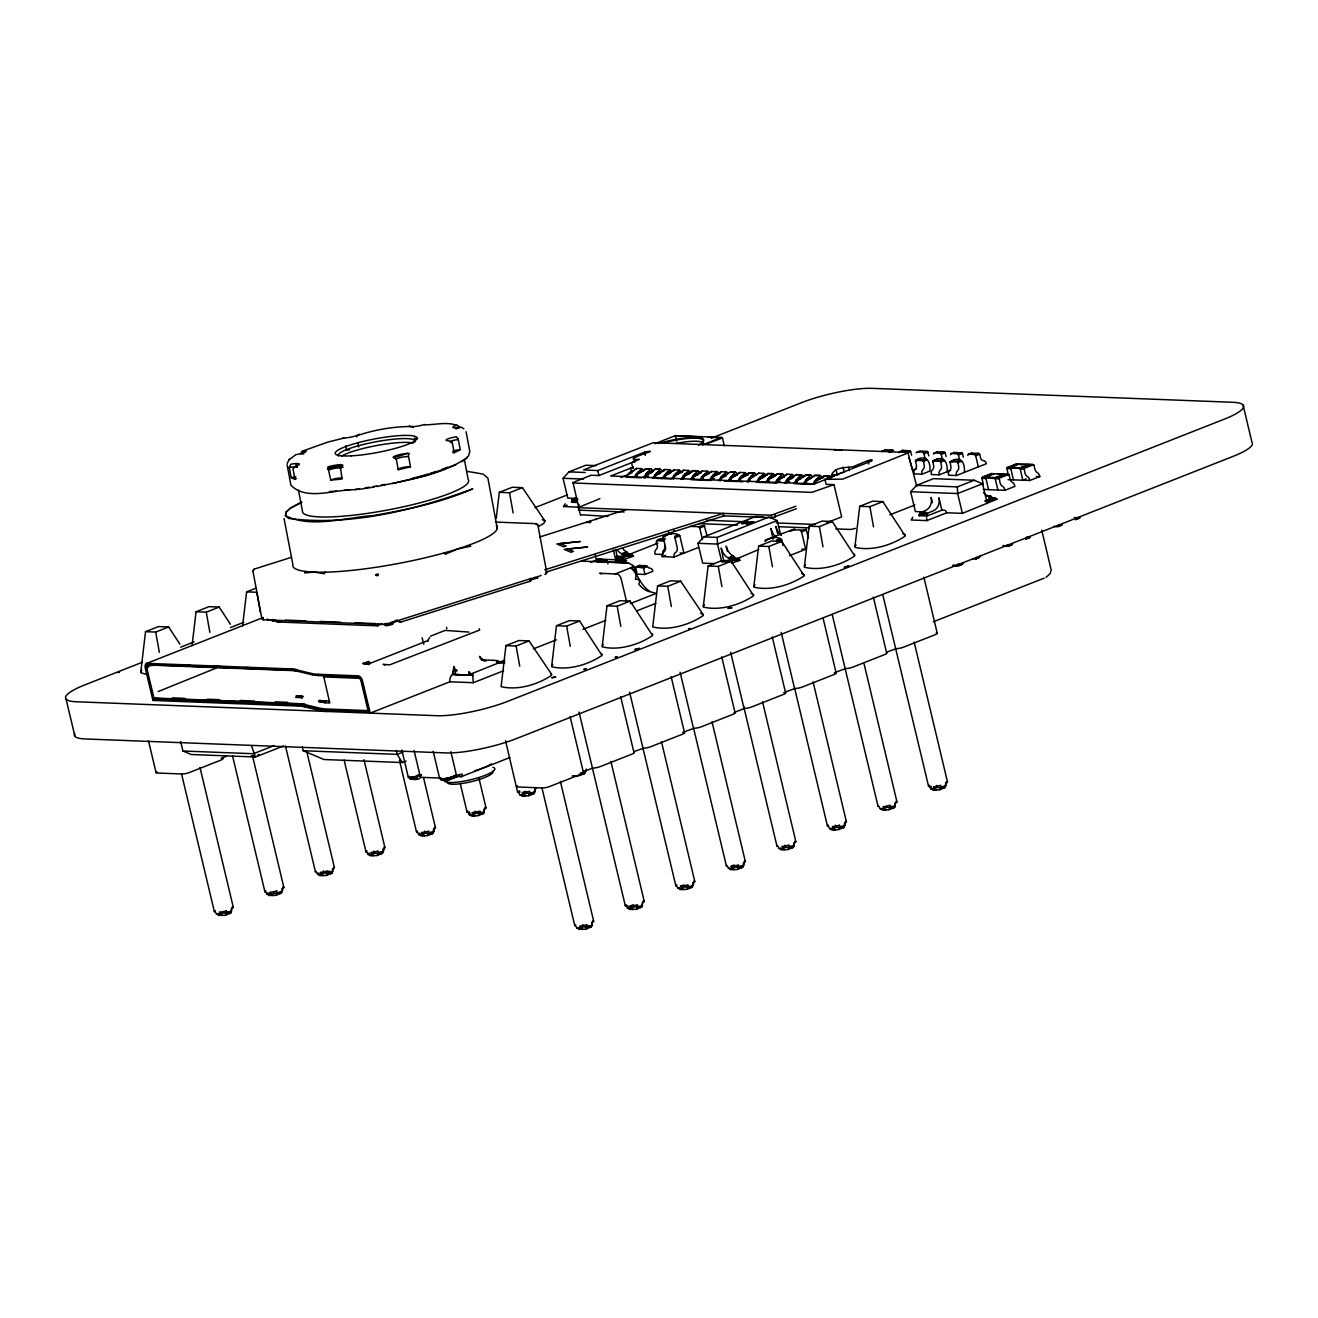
<?xml version="1.0" encoding="UTF-8"?>
<svg xmlns="http://www.w3.org/2000/svg" width="1318" height="1318" viewBox="0 0 1318 1318"><rect width="100%" height="100%" fill="white"/><g stroke="black" fill="none" stroke-linecap="round" stroke-linejoin="round"><path stroke-width="1.5" d="M429.586 637.55L427.493 641.141L428.383 640.4L369.056 663.761L362.747 663.514L368.875 661.356L369.633 662.526L364.74 664.157L369.534 664.47L369.172 663.695M225.889 914.873L226.432 910.639A5.206 1.038 -13.4 0 1 219.315 912.089L221.325 915.137L225.246 915.335L230.864 912.913L232.248 906.998M230.864 912.913L229.447 913.522L231.293 912.072L231.408 908.679A5.206 1.038 -13.4 0 0 232.924 907.081M276.434 894.971L276.978 890.737A5.206 1.038 -13.4 0 1 269.861 892.187L271.854 895.235L275.791 895.433L281.409 893.011L281.953 888.777A5.206 1.038 -13.4 0 0 282.793 887.08L282.464 891.05L279.993 893.62L281.409 893.011M294.902 479.093A91.024 15.124 -10.7 0 1 291.196 477.676L289.268 467.297L290.85 464.233A9.094 1.516 -10.7 0 1 299.021 463.821A9.094 1.516 -10.7 0 1 295.759 466.111L292.975 468.73L294.902 479.093A6.508 1.087 -10.7 0 0 296.369 478.698M326.979 875.07L327.523 870.836A5.206 1.038 -13.4 0 1 320.406 872.285L322.399 875.333L326.337 875.531L331.938 873.109L333.503 868.529M331.938 873.109L330.538 873.719L332.367 872.269L332.482 868.875A5.206 1.038 -13.4 0 0 334.014 867.277M377.508 855.168L378.052 850.934A5.206 1.038 -13.4 0 1 370.951 852.384L372.945 855.415L376.882 855.629L382.484 853.207L383.027 848.973A5.206 1.038 -13.4 0 0 383.884 847.276M428.053 835.266L428.597 831.032A5.206 1.038 -13.4 0 1 421.48 832.465L423.49 835.513L427.411 835.727L433.029 833.306L433.573 829.071A5.206 1.038 -13.4 0 0 434.413 827.375L434.083 831.345L431.629 833.899L433.029 833.306M478.599 815.364L479.142 811.13A5.206 1.038 -13.4 0 1 472.025 812.563L474.035 815.611L477.956 815.826L483.574 813.404L484.958 807.473A5.206 1.038 -13.4 0 1 484.118 809.17L484.036 812.629L482.157 813.997L483.574 813.404M529.144 795.462L529.688 791.228A5.206 1.038 -13.4 0 1 522.571 792.662L524.564 795.71L528.502 795.924L534.12 793.502L535.503 787.571A5.206 1.038 -13.4 0 1 534.663 789.268L534.581 792.728L532.703 794.095L534.12 793.502M586.213 769.004L585.719 771.64L583.248 774.193L585.11 772.826L585.406 770.635M586.279 928.811L586.823 924.577A5.206 1.038 -13.4 0 1 579.706 926.027L581.716 929.075L585.653 929.289L591.255 926.851L592.655 920.936A5.206 1.038 -13.4 0 1 591.798 922.616L591.716 926.093L589.854 927.46L591.255 926.851M636.825 908.909L637.368 904.675A5.206 1.038 -13.4 0 1 630.251 906.125L632.261 909.173L636.182 909.387L641.8 906.949L643.184 901.034A5.206 1.038 -13.4 0 1 642.344 902.715L642.261 906.191L640.383 907.558L641.8 906.949M687.37 889.007L687.914 884.773A5.206 1.038 -13.4 0 1 680.796 886.223L682.806 889.271L686.727 889.469L692.345 887.047L692.889 882.813A5.206 1.038 -13.4 0 0 693.729 881.132L693.4 885.103L690.929 887.657L692.345 887.047M737.915 869.106L738.459 864.872A5.206 1.038 -13.4 0 1 731.342 866.321L733.335 869.369L737.273 869.567L742.891 867.145L743.434 862.911A5.206 1.038 -13.4 0 0 744.275 861.231L743.945 865.185L741.474 867.755L742.891 867.145M788.444 849.204L788.988 844.97A5.206 1.038 -13.4 0 1 781.887 846.42L783.88 849.467L787.818 849.665L793.42 847.243L794.82 841.329M793.42 847.243L792.019 847.853L793.848 846.403L793.963 843.009A5.206 1.038 -13.4 0 0 795.495 841.411M838.989 829.302L839.533 825.068A5.206 1.038 -13.4 0 1 832.416 826.518L834.426 829.566L838.363 829.763L843.965 827.342L844.509 823.107A5.206 1.038 -13.4 0 0 845.365 821.427L845.019 825.381L842.564 827.951L843.965 827.342M889.535 809.4L890.078 805.166A5.206 1.038 -13.4 0 1 882.961 806.616L884.971 809.664L888.892 809.862L894.51 807.44L895.894 801.525A5.206 1.038 -13.4 0 1 895.054 803.206L894.971 806.682L893.093 808.049L894.51 807.44M940.08 789.498L940.624 785.264A5.206 1.038 -13.4 0 1 933.506 786.714L935.516 789.762L939.437 789.96L945.055 787.538L946.439 781.623M945.055 787.538L943.639 788.148L945.467 786.698L945.599 783.304A5.206 1.038 -13.4 0 0 947.115 781.706M578.931 504.349L579.212 507.166L563.544 506.557L565.191 503.822M926.538 517.793L926.818 520.61L911.15 520L912.797 517.266M155.639 664.058L147.517 664.601A3.905 2.224 68.5 0 0 146.051 668.226L153.432 699.215L297.588 704.801A52.012 10.363 -13.4 0 1 303.997 705.558L320.356 709.463A52.012 10.363 -13.4 0 0 326.765 710.221L327.062 711.473A52.012 10.363 -13.4 0 1 320.653 710.715L304.293 706.794A52.012 10.363 -13.4 0 0 297.884 706.036L152.954 700.435L145.277 668.193A5.206 2.966 68.5 0 1 147.221 663.366L289.037 668.852A52.012 10.363 -13.4 0 1 295.43 669.61L311.789 673.531A52.012 10.363 -13.4 0 0 318.198 674.289L358.216 675.837A5.206 2.966 68.5 0 1 362.532 680.912L370.21 713.137L449.8 681.801A7.809 6.228 -87.8 0 1 451.382 675.557L452.453 674.421L472.75 675.327L473.31 682.708L503.624 670.763M551.731 665.656L551.649 666.727C567.943 670.747 588.19 664.849 602.029 655.441L579.591 621.009L569.392 620.63L556.46 625.721L551.731 665.656L552.819 664.404M551.583 674.272L551.501 675.343C537.645 684.75 517.414 690.648 501.104 686.629L505.931 645.622L518.864 640.532L529.045 640.91L551.583 674.272L550.693 673.449M602.277 645.754L602.194 646.825C618.488 650.845 638.719 644.947 652.575 635.54L630.119 601.107L619.938 600.711L607.005 605.819L602.277 645.754L603.347 644.502M703.367 605.951L703.268 607.021C719.579 611.041 739.81 605.143 753.665 595.736L731.21 561.303L721.028 560.908L708.096 566.015L703.367 605.951L704.438 604.698M703.202 614.567L703.12 615.638C689.265 625.045 669.033 630.943 652.74 626.923L657.55 585.917L670.483 580.81L680.665 581.205L703.202 614.567L700.533 613.183M753.896 586.049L753.814 587.12C770.124 591.139 790.355 585.241 804.211 575.834L781.755 541.401L771.574 541.006L758.641 546.097L753.896 586.049L754.983 584.797M804.441 566.147L804.359 567.218C820.653 571.238 840.9 565.34 854.739 555.932L832.301 521.5L822.102 521.104L809.17 526.195L804.441 566.147L805.529 564.895M854.987 546.245L854.904 547.316C871.198 551.336 891.429 545.438 905.285 536.031L882.829 501.598L872.648 501.202L859.715 506.293L854.987 546.245L856.057 544.977M179.874 644.189L168.655 626.973L158.457 626.577L145.524 631.668L140.713 672.691L146.051 674.338M496.243 518.32L499.324 492.355L512.257 487.265L522.439 487.66L544.977 521.022L543.807 523.345L538.98 526.261M356.799 436.851L356.898 435.764C373.422 429.915 394.856 426.241 412.518 426.538L413.045 427.526M384.049 848.627L383.554 851.247L381.083 853.8L382.484 853.207M576.23 497.693L572.424 499.275L571.518 502.257L577.399 502.488M628.356 554.219L623.381 556.163L617.088 556.509A2.603 2.076 -87.8 0 0 615.852 557.794L615.687 559.771L623.414 559.573L633.48 556.163L631.404 554.417L622.557 554.351L628.356 554.219A2.603 1.483 68.5 0 0 626.61 551.764A10.396 5.915 68.5 0 1 622.376 548.107M932.37 502.751L931.101 497.43A10.396 8.303 -87.8 0 1 925.5 510.478L920.03 512.735L919.124 515.7L926.966 516.013L941.892 510.132L944.561 510.231A2.603 1.483 68.5 0 1 946.719 512.768L962.387 513.377L997.034 499.192L993.064 497.907L985.106 501.054A2.603 1.483 68.5 0 1 985.963 501.417M941.892 510.132L938.927 497.743A10.396 8.303 -87.8 0 1 933.342 510.791L927.872 513.031L926.966 516.013M192.049 645.721L196.069 611.766L209.002 606.675L219.183 607.071L230.419 624.287M242.594 625.819L246.614 591.864L255.857 588.223M340.093 468.648L342.762 465.6A9.094 1.516 -10.7 0 0 338.133 464.859A9.094 1.516 -10.7 0 0 327.869 466.951L330.752 480.049A91.024 15.124 -10.7 0 0 342.021 479.027L340.654 468.582M635.754 567.218L637.088 574.154L644.93 574.467L652.888 571.32L652.476 570.035A3.905 3.114 -87.8 0 0 649.955 568.173A3.905 3.114 -87.8 0 1 648.077 567.267L646.084 565.719L639.214 565.521L635.754 567.218L643.332 567.498L644.93 574.467M698.425 547.464L674.009 557.086L662.246 556.624A3.905 3.114 -87.8 0 1 663.86 551.978A3.905 3.114 -87.8 0 0 665.475 547.332L663.218 536.574C667.419 533.79 676.332 531.978 679.824 535.816L683.943 553.165L680.039 553.016M915.483 461.135L915.615 460.394C925.203 454.232 930.788 460.114 929.948 471.037L921.99 474.167L914.148 473.87L913.934 472.503A3.905 3.114 -87.8 0 1 915.203 469.159A3.905 3.114 -87.8 0 0 916.356 464.859L915.483 461.135L918.135 460.097M950.673 470.328L939.223 474.842L931.398 474.529L931.167 473.162A3.905 3.114 -87.8 0 1 932.452 469.818A3.905 3.114 -87.8 0 0 933.605 465.534L932.847 461.053C942.436 454.908 948.021 460.789 947.181 471.696M967.857 455.418L968.351 454.216L974.612 454.463L978.302 453.244L979.669 454.166L980.559 457.873A3.905 3.114 -87.8 0 0 983.376 460.608A3.905 3.114 -87.8 0 1 985.897 462.453L986.309 463.755L956.456 475.501L948.63 475.205L948.4 473.837A3.905 3.114 -87.8 0 1 949.685 470.493A3.905 3.114 -87.8 0 0 950.838 466.193L950.08 461.728C959.685 455.567 965.254 461.448 964.43 472.371M982.503 485.123A3.905 2.224 68.5 0 0 982.816 482.059L981.926 478.352L982.767 476.968L991.482 473.541L991.877 474.431M1007.38 475.32A3.905 2.224 68.5 0 0 1007.693 472.272L1006.936 467.808L1016.359 463.755L1029.325 464.266L1020.363 467.791L1010.972 467.429L1019.391 463.936M1030.149 537.332L1026.31 538.156L1025.816 539.359L1030.149 537.332L1026.36 537.184M1079.887 517.743L1076.048 518.567L1075.554 519.77L1079.887 517.743L1074.219 517.529M424.198 424.791C434.775 425.203 450.954 420.327 460.163 427.444A6.508 1.087 -10.7 0 0 458.697 427.839M455.929 669.89A4.036 2.422 -52.7 0 0 452.667 673.531L452.453 674.421L472.75 675.327L468.944 674.964L468.796 671.669A4.036 2.29 68.5 0 1 470.658 673.91L473.08 674.009L469.488 674.552L498.682 662.888C503.641 659.774 485.288 660.054 483.722 660.137M646.084 565.719L643.332 567.498M926.208 458.615L923.226 459.784L924.198 465.172A3.905 3.114 -87.8 0 1 923.045 469.455A3.905 3.114 -87.8 0 0 921.76 472.8L921.99 474.167M943.457 459.274L940.459 460.443L941.431 465.831A3.905 3.114 -87.8 0 1 940.278 470.114A3.905 3.114 -87.8 0 0 938.993 473.475L939.223 474.842M960.69 459.949L957.708 461.119L958.664 466.506A3.905 3.114 -87.8 0 1 957.511 470.79A3.905 3.114 -87.8 0 0 956.242 474.134L956.456 475.501M1007.051 474.216L999.093 477.347L1000.049 482.734A3.905 2.224 68.5 0 0 1002.454 486.293A3.905 2.224 68.5 0 1 1004.58 488.962L1004.959 490.296L1014.909 486.375L1014.53 485.04A3.905 2.224 68.5 0 0 1012.405 482.372A3.905 2.224 68.5 0 1 1010 478.813L1009.127 475.09L1007.743 474.167L1003.921 474.101L995.502 477.594L986.095 477.231L994.513 473.722L1003.921 474.101M1031.912 464.414L1023.954 467.56L1024.926 472.931A3.905 2.224 68.5 0 0 1027.332 476.506A3.905 2.224 68.5 0 1 1029.44 479.159L1029.836 480.493L1039.787 476.572L1039.391 475.238A3.905 2.224 68.5 0 0 1037.282 472.585A3.905 2.224 68.5 0 1 1034.877 469.01L1033.987 465.303L1032.62 464.381L1020.676 464.776M665.574 538.881C661.652 537.942 653.349 539.309 657.287 545.191A3.905 3.114 -87.8 0 1 656.133 549.491A3.905 3.114 -87.8 0 0 654.848 552.835L655.079 554.203L662.921 554.499L662.69 553.132A3.905 3.114 -87.8 0 1 663.975 549.787A3.905 3.114 -87.8 0 0 665.129 545.504M376.981 486.54C407.624 479.933 440.591 475.501 467.05 457.725L467.379 456.572M657.863 543.164L623.365 556.756L623.414 559.573M758.723 549.54L729.777 561.765L722.412 561.913A2.603 2.076 -87.8 0 1 723.648 560.644L729.925 560.298L734.9 558.338A2.603 1.483 68.5 0 0 733.154 555.883A10.396 5.915 68.5 0 1 726.169 546.113L727.437 551.402M468.368 456.325L469.834 451.563L466.078 431.727M595.225 560.875L602.013 560.512L603.1 561.798L607.071 560.216L607.96 563.939M881.627 451.481L885.465 449.899M916.109 452.815L919.733 450.97L927.493 451.53L928.844 455.88M329.418 702.461C330.505 700.253 324.409 700.155 324.986 702.791L329.747 702.972L323.75 676.529M560.397 543.56L566.097 545.998L563.61 546.772L556.839 543.939L580.365 541.517L559.606 543.609M567.729 549.029L573.412 551.451L570.941 552.226L564.17 549.392L587.68 546.986L566.938 549.062M289.07 459.801L295.825 454.661A9.094 1.516 -10.7 0 0 305.084 452.173A9.094 1.516 -10.7 0 0 303.783 450.641L301.674 451.761L300.883 453.87A6.508 1.087 -10.7 0 1 303.815 453.985M287.192 463.409L289.367 459.224M323.322 870.967L326.617 873.554L329.088 871M480.708 811.295L478.253 813.849L474.941 811.262M573.511 775.808L574.351 776.005L572.21 776.121L577.202 776.401L580.151 774.786M643.514 471.119L643.316 470.477A2.603 1.483 68.5 0 0 641.784 468.681L636.38 473.936A20.808 16.59 -87.8 0 0 634.156 477.511L626.314 477.215A20.808 16.59 -87.8 0 1 628.554 473.623L636.66 468.401M652.921 471.482L652.707 470.839A2.603 1.483 68.5 0 0 650.762 468.944L645.787 474.299A20.808 16.59 -87.8 0 0 643.563 477.874L648.538 475.93M656.529 472.931L662.114 471.201L655.178 474.661L662.114 471.201A2.603 1.483 68.5 0 0 660.153 469.307L655.178 474.661A20.808 16.59 -87.8 0 0 652.954 478.253M669.939 472.915L664.585 475.024L671.521 471.564A2.603 1.483 68.5 0 0 669.989 469.768L664.585 475.024A20.808 16.59 -87.8 0 0 662.361 478.615L656.479 478.385M681.126 472.569L680.912 471.926A2.603 1.483 68.5 0 0 679.396 470.131L673.992 475.386A20.808 16.59 -87.8 0 0 671.768 478.978L663.926 478.665A20.808 16.59 -87.8 0 1 666.15 475.073L674.256 469.851M690.517 472.931L683.383 475.749L690.319 472.289A2.603 1.483 68.5 0 0 688.787 470.493L683.383 475.749A20.808 16.59 -87.8 0 0 681.159 479.34L684.487 478.022M699.924 473.31L692.79 476.111L699.726 472.651A2.603 1.483 68.5 0 0 697.766 470.757L692.79 476.111A20.808 16.59 -87.8 0 0 690.566 479.703L693.878 478.401M709.331 473.673L709.117 473.03A2.603 1.483 68.5 0 0 707.601 471.234L702.197 476.473A20.808 16.59 -87.8 0 0 699.973 480.065L692.131 479.768A20.808 16.59 -87.8 0 1 694.355 476.177L702.461 470.938M716.564 471.498L711.588 476.836A20.808 16.59 -87.8 0 0 709.364 480.427L701.538 480.131A20.808 16.59 -87.8 0 1 703.763 476.539L710.715 471.679L716.564 471.498A2.603 1.483 68.5 0 1 718.524 473.393L718.722 474.035M727.931 473.755A2.603 1.483 68.5 0 0 726.399 471.959L720.995 477.198A20.808 16.59 -87.8 0 0 718.771 480.79M737.536 474.76L730.403 477.561L737.322 474.118A2.603 1.483 68.5 0 0 735.378 472.223L730.403 477.561A20.808 16.59 -87.8 0 0 728.179 481.152L724.257 481.004M746.927 475.123L746.729 474.48A2.603 1.483 68.5 0 0 745.197 472.684L739.793 477.923A20.808 16.59 -87.8 0 0 737.569 481.515L729.744 481.218A20.808 16.59 -87.8 0 1 731.968 477.627L740.073 472.404M750.552 476.572L756.12 474.842A2.603 1.483 68.5 0 0 754.176 472.948L749.201 478.302A20.808 16.59 -87.8 0 0 746.976 481.877L750.288 480.576M765.742 475.847L758.608 478.665L765.527 475.205A2.603 1.483 68.5 0 0 764.012 473.409L758.608 478.665A20.808 16.59 -87.8 0 0 756.384 482.24M767.208 475.271A2.603 1.483 68.5 0 1 767.9 473.557L772.974 473.673L767.999 479.027A20.808 16.59 -87.8 0 0 765.774 482.602L757.949 482.306A20.808 16.59 -87.8 0 1 760.173 478.714L767.9 473.557L772.974 473.673A2.603 1.483 68.5 0 1 774.935 475.567L775.132 476.21M776.615 475.04A2.603 1.483 68.5 0 1 777.29 473.92L782.381 474.035L777.406 479.39A20.808 16.59 -87.8 0 0 775.182 482.981L767.34 482.668A20.808 16.59 -87.8 0 1 769.564 479.077L777.29 473.92L782.381 474.035A2.603 1.483 68.5 0 1 784.325 475.93L784.539 476.572M793.733 476.292A2.603 1.483 68.5 0 0 792.217 474.496L786.813 479.752A20.808 16.59 -87.8 0 0 784.589 483.344L789.564 481.383M797.555 478.385L803.14 476.655L796.204 480.114L803.14 476.655A2.603 1.483 68.5 0 0 801.179 474.76L796.204 480.114A20.808 16.59 -87.8 0 0 793.98 483.706L797.308 482.388M804.804 476.721A2.603 1.483 68.5 0 1 805.496 475.007L810.586 475.123L805.611 480.477A20.808 16.59 -87.8 0 0 803.387 484.068L795.545 483.755A20.808 16.59 -87.8 0 1 797.769 480.18L805.496 475.007L810.586 475.123A2.603 1.483 68.5 0 1 812.531 477.017L805.611 480.477L810.965 478.368M822.152 478.039L821.938 477.396A2.603 1.483 68.5 0 0 819.994 475.485L815.018 480.839A20.808 16.59 -87.8 0 0 812.794 484.431M414.066 750.469L420.047 775.544C423.342 779.712 410.887 781.294 409.42 777.06M440.13 778.477A2.603 2.076 -87.8 0 0 442.716 780.157C449.438 782.068 454.661 775 461.284 776.582A2.603 1.483 68.5 0 0 462.256 774.16C454.529 774.951 447.659 780.124 439.619 778.328L433.194 751.342M158.193 691.538L216.58 667.913M140.795 671.62L141.883 670.351M825.76 479.488L829.384 475.864A2.603 1.483 68.5 0 1 831.345 477.759M577.564 498.484L567.778 498.105L563.05 478.286L568.981 471.877L585.9 465.221L596.082 465.616M714.405 563.593L702.659 563.148L697.93 543.313L703.861 536.904L755.593 516.524L763.204 516.821M925.17 511.944L915.384 511.565L910.656 491.729L916.587 485.321L933.506 478.665L974.249 480.246L982.536 483.755L987.264 503.591L986.391 501.812L995.139 497.924L988.698 497.677M580.694 514.728L607.928 516.425M439.619 778.328L440.558 777.62A2.603 1.483 68.5 0 0 442.716 780.157L447.692 778.213L446.291 778.295M654.519 469.801A2.603 1.483 68.5 0 1 655.079 469.192L660.153 469.307L655.079 469.192L647.352 474.348A20.808 16.59 -87.8 0 0 645.128 477.94M664.865 469.488L656.759 474.711A20.808 16.59 -87.8 0 0 654.519 478.302M683.663 470.213L675.557 475.452A20.808 16.59 -87.8 0 0 673.333 479.027M682.724 479.39A20.808 16.59 -87.8 0 1 684.948 475.814L692.675 470.658L697.766 470.757L692.675 470.658A2.603 1.483 68.5 0 0 691.983 472.355M721.275 471.679L713.153 476.902A20.808 16.59 -87.8 0 0 710.929 480.493M743.055 481.729L739.134 481.581A20.808 16.59 -87.8 0 1 741.359 477.989L749.085 472.832L754.176 472.948L749.085 472.832A2.603 1.483 68.5 0 0 748.41 473.953M776.747 483.031A20.808 16.59 -87.8 0 1 778.971 479.439L787.077 474.216M795.545 475.271A2.603 1.483 68.5 0 1 796.105 474.645L801.179 474.76L796.105 474.645L788.378 479.818A20.808 16.59 -87.8 0 0 786.154 483.393M823.75 476.358A2.603 1.483 68.5 0 1 824.31 475.749L829.384 475.864L824.31 475.749L816.583 480.905A20.808 16.59 -87.8 0 0 814.359 484.497M530.627 792.497L528.782 793.947L525.487 791.36L522.175 792.678M580.315 773.468L581.156 772.595M638.307 905.96L636.479 907.41L633.167 904.823L629.856 906.125M688.853 886.058L687.007 887.508L683.712 884.922L680.401 886.223M274.968 619.691L277.109 621.964L377.607 625.852L377.574 623.661M688.737 628.999C691.983 626.973 687.007 630.185 689.1 628.686M638.225 648.901C641.487 646.858 636.495 650.071 638.587 648.588M847.721 566.41C850.967 564.368 845.975 567.58 848.067 566.081M387.08 624.057C380.457 623.826 393.011 622.92 385.334 624.518L263.106 619.789L261.887 618.735L262.859 618.158M537.777 524.828L535.783 524.004L537.777 524.712L546.789 572.605L545.273 574.417L546.789 572.605M461.943 461.679L467.05 457.725M305.397 571.369L304.623 572.951L314.261 572.078L324.376 573.709L325.151 572.127M614.847 562.242L618.422 559.788L618.834 560.677M834.129 449.471L834.64 450.278M898.909 452.749L902.484 450.311L910.26 450.871L911.611 455.204M933.391 454.084L936.966 451.646L937.362 452.519M950.624 454.759L950.756 453.705L954.397 452.568M968.351 454.216L971.432 452.98L979.208 453.54M959.158 565.603C968.796 559.722 958.12 568.717 952.881 565.373M1008.896 546.014C1017.101 540.281 1010.033 548.453 1004.201 545.833M1058.651 526.426C1066.855 520.692 1059.787 528.847 1053.955 526.244M1046.064 577.317L1050.199 573.594L1051.138 569.837L1041.747 530.149M596.197 518.699L596.247 519.654M586.922 926.735L585.077 927.114L582.622 924.725M636.561 648.95L634.831 649.741L636.149 649.033M846.057 566.46L844.327 567.251L845.629 566.526M119.065 671.949L118.093 672.658L119.493 671.883M530.067 581.205L531.451 580.282L531.451 578.371L399.14 620.185L399.37 621.453L400.458 622.162L530.067 581.205L529.062 581.518M553.511 677.155L551.748 677.847L555.817 677.172L554.153 677.106M455.781 464.793L426.983 475.188L392.715 483.574M650.977 471.696L645.787 474.299L651.125 472.19M726.185 474.612L720.995 477.198L726.35 475.09M754.39 475.699L749.201 478.302L752.776 476.885M792.003 477.165L786.813 479.752L792.151 477.643M820.208 478.253L815.018 480.839L820.356 478.731M628.554 473.623L632.063 471.91M652.624 471.762L647.352 474.348L650.911 472.948M660.269 472.997L656.759 474.711L660.318 473.31M666.15 475.073L669.676 473.36M684.948 475.814L690.237 473.228M697.881 474.447L694.355 476.177L697.93 474.76M726.086 475.534L722.561 477.264A20.808 16.59 -87.8 0 0 720.336 480.856M731.968 477.627L735.477 475.897M741.359 477.989L748.393 474.546L742.99 476.276M763.682 477.001L760.173 478.714L763.732 477.314M778.971 479.439L784.243 476.852M793.65 477.231L788.378 479.818L791.937 478.401M797.769 480.18L801.295 478.45M826.617 522.785L841.658 516.87L833.981 484.645L826.139 484.332L824.969 479.373L871.725 460.971C875.547 456.193 852.894 467.396 852.071 466.869C844.871 467.824 835.167 466.918 831.642 474.711L831.938 475.963L834.294 476.045L814.392 483.887L610.695 475.996L630.597 468.17L632.937 468.252L631.503 462.766L639.362 459.29C616.297 461.003 666.743 447.758 644.518 452.173L597.762 470.592L583.66 469.867L653.366 442.667L907.921 452.469L916.784 486.54M385.235 624.633C382.797 628.093 402.006 621.75 388.217 623.793M643.448 568.256L647.435 566.345L639.214 565.521M450.838 751.655L456.358 774.786L448.499 778.576L447.412 780.355A2.603 2.076 -87.8 0 1 444.841 778.658M985.106 501.054L992.092 497.726A2.603 2.076 -87.8 0 0 990.016 495.914A10.396 8.303 -87.8 0 1 983.525 492.57M413.308 776.73L410.096 778.18L417.427 775.659M633.579 466.984L632.146 467.841L632.937 468.252M579.492 509.407L578.553 510.115L624.172 511.994M409.223 776.417L408.283 777.126L417.048 776.714A2.603 1.483 68.5 0 1 416.076 779.136A2.603 2.076 -87.8 0 1 413.506 777.439M586.246 522.521L590.892 521.005M668.556 534.152L663.086 537.316M660.878 538.7L660.384 539.902M919.948 458.367L919.453 459.57M937.18 459.026L932.716 461.811M954.413 459.702L953.935 460.905M976.061 558.947L980.543 556.18L976.061 558.947L972.931 558.832M291.311 557.366L254.39 569.03L252.875 570.743L261.887 618.735M411.381 778.954L421.332 775.033L411.381 778.954A2.603 2.076 -87.8 0 1 408.794 777.258M986.754 502.339L996.276 498.418L986.391 501.812M254.39 569.03L252.875 570.859M649.593 591.107C640.449 585.686 638.406 574.533 630.861 567.811L633.81 566.625L633.447 565.686L628.34 562.934L581.403 561.122M302.629 451.053L328.116 441.991L343.767 438.136M430.492 636.182L445.105 630.399L468.977 632.08M145.524 631.668L155.705 632.063L168.655 626.973M196.069 611.766L206.251 612.162L219.183 607.071M499.324 492.355L509.506 492.751L522.439 487.66M654.865 443.721L675.277 435.681L701.934 436.933M580.464 515.19L573.017 482.503L591.107 475.238L598.932 475.551L634.485 461.547M142.328 662.262L84.863 684.882A52.012 10.363 -13.4 0 0 76.411 701.769L436.802 715.707A52.012 10.363 -13.4 0 0 507.941 701.258L1224.274 419.173A52.012 10.363 -13.4 0 0 1232.742 402.287L872.335 388.349A52.012 10.363 -13.4 0 0 801.212 402.797L711.176 438.251M180.632 647.171L194.043 641.899M230.436 627.566L243.83 622.277M534.976 507.644L567.531 494.827M146.446 663.498L263.32 617.483M702.461 444.907L721.391 437.444L722.429 437.889L724.323 445.863M620.91 477.396L629.955 473.837M323.289 676.875L358.809 678.309A2.603 1.483 68.5 0 1 360.967 680.846L368.051 710.6L326.469 708.985A52.012 10.363 -13.4 0 1 320.06 708.227L303.7 704.323A52.012 10.363 -13.4 0 0 297.291 703.565L153.926 698.013L146.842 668.259A2.603 1.483 68.5 0 1 147.814 665.837L149.807 665.063L299.894 670.862M641.734 471.828L636.38 473.936L643.316 470.477L637.731 472.206M146.051 668.226L148.044 667.452A3.905 2.224 68.5 0 1 149.511 663.827M154.503 665.244L147.814 665.837M571.518 502.257L577.119 500.049M634.156 477.511L637.467 476.21M563.544 506.557L567.168 505.124M599.921 498.665L577.959 507.644L771.211 515.239L795.775 506.244M666.776 472.338L670.598 470.823M662.361 478.615L665.672 477.297M679.33 473.277L673.992 475.386L680.912 471.926L675.327 473.656M707.535 474.365L702.197 476.473L709.117 473.03L703.532 474.76M699.973 480.065L703.285 478.764M716.943 474.727L711.588 476.836L718.524 473.393L712.939 475.123M153.432 699.215L155.425 698.441L305.166 704.224M709.364 480.427L714.34 478.467M152.954 700.435L156.71 698.952M726.136 475.864L722.561 477.264L729.513 472.404L735.378 472.223L730.287 472.108A2.603 1.483 68.5 0 0 729.974 472.338M728.179 481.152L731.49 479.851M745.148 475.831L739.793 477.923L746.729 474.48L741.144 476.21M773.353 476.918L767.999 479.027L774.935 475.567L769.35 477.297M765.774 482.602L769.102 481.301M782.76 477.281L777.406 479.39L784.325 475.93L778.773 477.643M775.182 482.981L780.157 481.021M590.53 562.341L598.833 559.03L607.071 560.216M596.593 560.957L599.245 559.919M602.013 560.512L606.609 559.59M617.401 550.067A10.396 5.915 68.5 0 0 621.635 553.725L626.61 551.764M883.011 451.563L885.663 450.525M803.387 484.068L806.698 482.767M888.431 451.118L892.121 449.899L893.489 450.822L889.518 452.387L888.431 451.118L882.17 450.888M678.737 534.548L674.701 536.36L677.221 547.794A3.905 3.114 -87.8 0 1 675.623 552.44A3.905 3.114 -87.8 0 0 674.009 557.086M690.484 526.393L698.639 526.706L704.224 525.388L707.058 535.932M674.849 537.777L679.824 535.816M702.478 539.54L699.71 527.974L704.685 526.014M831.938 475.963L844.245 472.124L843.059 467.165M621.602 561.27L624.584 560.101L626.627 560.858L622.689 562.555L621.602 561.27L615.341 561.04M899.403 451.547L910.26 450.871M908.069 452.535L910.722 451.497M833.981 484.645L811.723 492.388L572.786 482.965M916.636 452.222L927.493 451.53M615.16 573.989L633.81 566.625L636.232 573.989L635.49 579.393L637.253 579.014L639.774 580.661L638.9 584.286A24.712 14.053 68.5 0 0 650.746 591.897L656.265 593.38L630.383 603.562M662.246 556.624L665.574 555.323M924.874 457.445L923.984 453.721L927.971 452.156M746.433 524.202L752.034 522.01M703.861 536.904L717.19 537.414L768.921 517.051L777.208 520.561L780.52 534.449M722.594 515.816L772.282 517.71L796.369 508.715M933.869 452.881L940.146 453.128L943.836 451.909L945.204 452.832L946.093 456.539M923.308 461.448L927.295 459.883M942.106 458.12L941.217 454.397L945.204 452.832M777.208 520.561L717.519 544.07L697.93 543.313M916.191 468.994L912.715 470.361L908.975 457.939M951.118 453.557L957.379 453.787L961.069 452.568L962.437 453.491L963.326 457.214M940.541 462.107L944.528 460.542M959.339 458.779L958.45 455.056L962.437 453.491M949.948 462.47L952.601 461.432M957.791 462.783L961.761 461.218M978.351 466.885L975.699 455.731L979.669 454.166M791.475 530.808L794.787 529.506M729.908 560.875L723.648 560.644L721.193 548.057A10.396 5.915 68.5 0 0 728.179 557.844L733.154 555.883M221.226 758.295L226.597 756.17M780.586 538.485L776.615 540.051L776.697 541.714L781.673 539.754C777.439 535.24 769.069 538.419 764.934 541.253L765.758 539.886L794.589 528.88M789.811 531.467C792.151 528.156 801.69 531.236 806.072 529.325L808.428 537.892M789.416 555.685L805.693 549.276L801.558 531.912L806.534 529.951M505.931 645.622L516.112 646.018L529.045 640.91M556.46 625.721L566.658 626.116L579.591 621.009M607.005 605.819L617.186 606.214L630.119 601.107M657.55 585.917L667.732 586.296L680.665 581.205M708.096 566.015L718.277 566.394L737.965 558.552L740.024 560.282L731.655 563.132M758.641 546.097L768.822 546.492L781.755 541.401M809.17 526.195L819.368 526.59L832.301 521.5M859.715 506.293L869.896 506.689L882.829 501.598M274.128 745.576L253.435 753.731L182.922 750.996L180.665 741.523M182.922 750.996L191.209 754.506L255.461 756.993L283.502 745.955M499.127 662.377L504.843 660.12M533.428 648.868L556.295 639.856M582.984 629.345L605.852 620.35M636.858 610.844L655.804 603.38M916.587 485.321L957.329 486.902L974.249 480.246M982.075 477.594L991.68 473.805M1006.936 467.808L1016.755 464.628M889.897 514.811L914.807 505.008M982.536 483.755L957.659 493.542L910.656 491.729M999.044 478.253L1008.649 474.464M1023.921 468.45L1033.526 464.677M919.124 515.7L926.587 512.768M1026.096 478.912L1022.784 480.213L1020.116 468.401L1010.708 468.022L1013.377 479.851M926.818 520.61L946.719 512.768M402.863 752.15L397.212 754.374L303.206 750.733L302.3 746.927M303.206 750.733L323.931 759.514L402.287 762.545L406.109 761.046M447.412 780.355L457.362 776.434M461.662 776.516L509.951 757.504M933.342 621.783L1044.169 578.141M217.997 913.786L218.837 914.593L223.813 912.633L225.543 913.358L227.371 911.924L231.293 912.072M271.03 894.049L281.821 892.171M318.346 872.928L319.928 874.79L324.887 872.829M368.875 853.026L370.457 854.888L375.432 852.927L377.162 853.652L378.991 852.202L382.912 852.367M419.421 833.124L421.002 834.986L425.978 833.025L427.707 833.75L429.536 832.301L433.457 832.465M470.707 814.277L471.547 815.084L476.523 813.124M521.253 794.375L522.093 795.182L527.068 793.222M583.413 771.524L593.149 768.032A5.206 1.038 -13.4 0 0 600.267 766.598L632.096 754.061A5.206 1.038 -13.4 0 0 633.612 752.446M633.958 751.622L643.695 748.13A5.206 1.038 -13.4 0 0 650.795 746.68L682.642 734.159A5.206 1.038 -13.4 0 0 683.482 732.462M682.708 732.429L694.224 728.228A5.206 1.038 -13.4 0 0 701.341 726.778L733.187 714.241A5.206 1.038 -13.4 0 0 734.027 712.56L744.769 708.326A5.206 1.038 -13.4 0 0 751.886 706.876L783.716 694.339A5.206 1.038 -13.4 0 0 784.572 692.658L783.782 692.625M785.577 691.917L795.314 688.424A5.206 1.038 -13.4 0 0 802.431 686.975L834.261 674.437A5.206 1.038 -13.4 0 0 835.118 672.757M834.327 672.724L845.859 668.523A5.206 1.038 -13.4 0 0 852.977 667.073L884.806 654.535A5.206 1.038 -13.4 0 0 886.322 652.937M886.668 652.113L896.405 648.621A5.206 1.038 -13.4 0 0 903.505 647.171L935.352 634.633A5.206 1.038 -13.4 0 0 936.192 632.953M226.597 913.094L231.573 911.15M277.142 893.192L282.118 891.232M327.688 873.29L332.663 871.33M378.233 853.389L383.208 851.428M428.778 833.487L433.737 831.526M479.307 813.585L484.283 811.624M529.852 793.683L534.828 791.723M580.398 773.781L585.373 771.821M579.689 775.561L584.648 773.6M730.93 866.321L734.258 865.02L737.553 867.606L739.382 866.157L743.303 866.305M578.388 927.724L579.228 928.547L584.204 926.587M628.933 907.822L629.773 908.646L634.749 906.685M679.478 887.92L680.319 888.744L685.294 886.783M730.024 868.018L730.864 868.842L735.839 866.882M780.569 848.117L781.393 848.94L786.368 846.98L788.098 847.705L789.927 846.255L793.848 846.403M831.098 828.215L831.938 829.038L836.914 827.078L838.643 827.803L840.472 826.353L844.393 826.501M881.643 808.313L882.483 809.12L887.459 807.176L889.189 807.901L891.017 806.451L894.938 806.6M932.188 788.411L933.029 789.218L938.004 787.274L939.734 787.999L941.563 786.549L945.467 786.698M587.004 927.048L591.98 925.088M637.533 907.146L642.509 905.186M688.078 887.245L693.054 885.284M738.624 867.343L743.599 865.382M789.169 847.441L794.144 845.481M839.714 827.539L844.69 825.579M890.243 807.637L895.219 805.677M940.788 787.736L945.764 785.775M705.624 444.347L722.429 437.889L708.079 437.214M410.952 778.856L420.623 775.132L418.103 774.539M457.033 776.483L448.351 779.663L457.28 776.549M274.045 620.004L272.332 621.042L276.236 620.992M855.431 528.386L850.802 529.457L835.76 528.913M586.246 668.704L583.825 669.429L585.637 668.77M327.523 468.846L340.176 465.007M400.458 622.162L400.903 622.014A12.356 2.059 -10.7 0 0 391.808 621.882M452.898 452.733A6.508 1.087 -10.7 0 0 454.199 452.667L452.222 442.304L448.433 440.772A9.094 1.516 -10.7 0 1 447.148 439.24A9.094 1.516 -10.7 0 1 456.39 436.769L458.252 439.256L456.769 439.734A6.508 1.087 -10.7 0 0 449.866 441.563M630.185 471.91L633.777 470.757M648.983 472.635L652.591 471.482M658.39 473.014L661.982 471.844M667.781 473.376L671.389 472.206M677.188 473.739L682.592 471.992M686.596 474.101L690.187 472.931M695.986 474.464L699.594 473.31M714.784 475.188L720.188 473.459A2.603 1.483 68.5 0 1 720.88 471.745L725.971 471.86M761.804 477.001L765.396 475.847M780.602 477.742L784.21 476.572M790.009 478.104L793.601 476.935M799.4 478.467L803.008 477.297M818.214 479.192L823.618 477.445M733.615 475.897L737.207 474.76M327.457 468.763L339.401 465.369M539.886 536.937L626.281 509.621M544.746 569.854L723.417 513.377L723.879 515.898L545.636 572.243M647.122 472.569L652.707 470.839M665.936 473.294L671.521 471.564M684.734 474.019L690.319 472.289M694.141 474.398L699.726 472.651M759.942 476.935L765.527 475.205M788.148 478.022L791.871 476.869M806.962 478.747L812.531 477.017M816.353 479.126L821.938 477.396M722.363 475.469L726.07 474.315M731.754 475.831L737.322 474.118M729.678 607.779L727.931 608.471L732.001 607.796L730.337 607.73M730.156 558.173L729.118 558.486L737.965 558.552L729.118 558.486L734.9 558.338M396.306 459.323L396.158 459.372A6.508 1.087 -10.7 0 1 400.705 457.478A6.508 1.087 -10.7 0 1 407.872 456.621L409.305 453.441A9.094 1.516 -10.7 0 0 399.486 454.677A9.094 1.516 -10.7 0 0 393.143 457.247L396.306 459.323L398.267 469.686A91.024 15.124 -10.7 0 0 410.491 466.819L408.564 456.44M451.003 442.65L452.222 442.304M530.511 578.684L537.76 577.861L530.561 579.904M758.871 473.129L750.766 478.352A20.808 16.59 -87.8 0 0 748.542 481.943M420.854 777.307L440.41 778.065M358.397 489.456L374.411 487.017M328.808 469.686L329.846 469.554A6.508 1.087 -10.7 0 1 336.65 468.071A6.508 1.087 -10.7 0 1 340.769 468.285M356.387 489.752C336.469 488.632 306.797 501.647 290.932 485.238L287.093 464.727M840.406 449.702L842.021 449.949L834.442 449.669M362.747 663.514L364.097 663.629M289.268 467.297L290.916 467.264A6.508 1.087 -10.7 0 1 297.324 467.149M989.373 499.374L997.034 499.192M277.109 621.964L278.065 621.964A12.356 2.059 -10.7 0 0 280.948 621.322M504.876 662.674L498.682 662.888A4.036 2.29 68.5 0 0 496.82 660.648M1020.132 469.06L1024.02 469.093M988.516 489.653L985.831 477.824L999.143 478.895M622.557 554.351L630.037 554.318L626.808 554.186M633.48 556.163C626.956 557.217 618.867 553.329 631.404 554.417L623.216 557.646L615.852 557.794L623.266 558.552L615.671 558.437M263.106 619.789L263.073 618.785M457.643 425.335L456.473 425.319A9.094 1.516 -10.7 0 0 453.194 427.609A9.094 1.516 -10.7 0 0 461.366 427.197L463.87 428.877M625.078 554.73L632.541 554.911L624.65 554.334M731.638 558.848L739.101 559.03C726.267 556.987 731.589 561.287 740.024 560.282M628.34 562.934L597.12 561.814A5.206 4.152 -87.8 0 1 598.125 562.275M675.162 435.648L721.391 437.444M885.152 449.702L893.027 450.196M936.867 451.712L944.742 452.206M954.1 452.371L961.975 452.865M916.966 459.537L923.226 459.784M934.198 460.213L940.459 460.443M951.431 460.872L957.708 461.119M915.615 460.394L923.177 460.69M932.847 461.053L940.426 461.349M950.08 461.728L957.659 462.025M1033.987 465.303L1029.803 464.579M1008.286 466.951L1011.417 467.066M1020.824 467.429L1023.954 467.56M1006.804 468.549L1010.725 468.697M991.383 473.607L994.513 473.722M997.396 474.085L1009.127 475.09M1036.261 476.441L1039.787 476.572M983.426 476.737L986.556 476.869M995.947 477.231L999.093 477.347M981.926 478.352L985.848 478.5M1008.089 479.653L1029.836 480.493M831.74 474.546L837.902 474.793M824.969 479.373L842.762 479.109L908.695 452.667M568.981 471.877L585.274 472.503M983.228 489.439L1004.959 490.296M641.602 477.808L635.721 477.577A20.808 16.59 -87.8 0 1 637.945 473.986L645.672 468.829L650.762 468.944L645.672 468.829A2.603 1.483 68.5 0 0 644.996 469.949M810.834 484.349L804.952 484.118A20.808 16.59 -87.8 0 1 807.176 480.543L814.903 475.386L819.994 475.485L814.903 475.386A2.603 1.483 68.5 0 0 814.227 476.49M563.05 478.286L583.479 479.077M990.016 495.914L986.111 495.749A2.603 2.076 -87.8 0 1 987.001 495.947M1075.406 518.468L1078.552 518.6M571.996 499.72L577.877 499.95M919.618 513.163L927.444 513.476M571.485 500.906L577.366 501.137M919.091 514.366L926.933 514.663M1058.502 525.141L1061.633 525.256M706.481 520.248L743.434 521.681M776.286 522.949L815.298 524.449M751.738 522.126L742.545 523.839A4.613 0.923 -13.4 0 1 741.606 523.559L746.845 521.203L747.949 521.236L743.22 523.081L753.945 521.664L747.042 523.987M698.606 523.608L737.503 525.124M778.444 526.706L809.153 527.892M1025.668 538.057L1028.798 538.189M586.592 522.373L590.678 522.538M495.568 522.076L536.558 523.674M1007.183 544.663L1011.895 544.845M1002.916 545.603L1008.6 545.817M657.88 539.869L664.157 540.116L664.239 541.78M656.545 540.726L664.107 541.023M801.789 549.112L805.693 549.276M975.913 557.646L979.06 557.778M957.445 564.252L962.14 564.433M953.178 565.191L958.845 565.406M623.365 556.756L617.088 556.509L615.687 549.326M618.323 559.853L624.584 560.101M618.636 560.068L626.198 560.348M637.105 566.361L643.365 566.608M246.614 591.864L256.796 592.26L260.42 612.475M285.232 620.086L305.743 620.877M320.109 621.437L340.637 622.228M355.003 622.788L375.515 623.579M496.556 662.361L503.443 662.625M178.144 664.931L190.418 665.409M212.923 666.265L225.197 666.743M245.659 667.534L259.976 668.094M280.437 668.885L296.797 669.511M147.517 664.601L289.334 670.088A52.012 10.363 -13.4 0 1 295.726 670.846L312.086 674.767A52.012 10.363 -13.4 0 0 318.495 675.524L358.512 677.073A3.905 2.224 68.5 0 1 361.742 680.879L369.122 711.868L326.765 710.221M449.8 681.801L473.31 682.708M172.361 697.865L184.701 698.342M207.305 699.215L219.645 699.693M240.206 700.484L254.588 701.044M275.149 701.835L287.472 702.313M929.52 785.281A5.206 1.038 -13.4 0 0 929.585 786.566L930.722 788.823L934.627 788.988M930.722 788.823L936.521 790.223M518.567 791.245A5.206 1.038 -13.4 0 0 518.649 792.513L519.77 794.787L523.691 794.935M878.332 805.578A5.206 1.038 -13.4 0 0 879.057 806.468L880.177 808.725L884.081 808.89M519.77 794.787L525.585 796.171M880.177 808.725L885.976 810.125M468.038 811.147A5.206 1.038 -13.4 0 0 468.104 812.415L469.241 814.689L473.146 814.837M828.429 825.084A5.206 1.038 -13.4 0 0 828.511 826.37L829.632 828.627L833.553 828.791M469.241 814.689L475.04 816.089M829.632 828.627L835.431 830.027M417.493 831.048A5.206 1.038 -13.4 0 0 417.575 832.317L418.696 834.591L422.617 834.739M777.241 845.382A5.206 1.038 -13.4 0 0 777.966 846.271L779.086 848.528L783.007 848.693M418.696 834.591L424.495 835.991M779.086 848.528L784.902 849.929M366.948 850.95A5.206 1.038 -13.4 0 0 367.03 852.219L368.15 854.492L372.071 854.641M726.696 865.283A5.206 1.038 -13.4 0 0 727.421 866.173L728.541 868.447L732.462 868.595M368.15 854.492L373.95 855.893M728.541 868.447L734.357 869.831M328.446 872.104L332.367 872.269M315.76 871.231A5.206 1.038 -13.4 0 0 316.485 872.121L317.605 874.394L321.526 874.542M676.809 884.79A5.206 1.038 -13.4 0 0 676.875 886.075L678.012 888.348L681.917 888.497M317.605 874.394L323.421 875.795M678.012 888.348L683.811 889.732M265.857 890.754A5.206 1.038 -13.4 0 0 265.939 892.022L267.06 894.296L270.981 894.444M626.264 904.692A5.206 1.038 -13.4 0 0 626.33 905.977L627.467 908.25L631.371 908.399M267.06 894.296L272.875 895.696M627.467 908.25L633.266 909.634M587.762 925.862L591.683 926.01M215.328 910.656A5.206 1.038 -13.4 0 0 215.394 911.924L216.531 914.198L220.436 914.346M575.719 924.593A5.206 1.038 -13.4 0 0 575.801 925.879L576.922 928.152L580.843 928.3M216.531 914.198L222.33 915.598M576.922 928.152L582.721 929.536M472.75 675.327L454.924 674.421A4.036 3.213 -87.8 0 1 457.231 670.434A4.036 2.29 68.5 0 1 453.886 666.496L452.667 673.531M324.986 702.791L318.594 701.357L325.233 701.522M466.687 471.284L483.096 474.068L487.891 478.104L497.298 528.469M932.6 790.075L934.759 789.943L933.029 789.218M882.055 809.977L884.213 809.845L882.483 809.12M521.664 796.023L523.806 795.907L522.093 795.182M831.526 829.879L833.668 829.763L831.938 829.038M471.119 815.924L473.277 815.809L471.547 815.084M780.981 849.78L783.123 849.665L781.393 848.94M420.574 835.826L422.732 835.711L421.002 834.986M730.436 869.682L732.577 869.567L730.864 868.842M370.045 855.728L372.187 855.613L370.457 854.888M679.89 889.584L682.049 889.469L680.319 888.744M319.5 875.63L321.641 875.514L319.928 874.79M629.345 909.486L631.503 909.371L629.773 908.646M268.954 895.548L271.096 895.416L267.801 892.83M578.816 929.388L580.958 929.272L579.228 928.547M218.409 915.45L220.567 915.318L218.837 914.593M424.264 424.445L424.363 424.462A9.094 1.516 -10.7 0 1 414.099 426.571A9.094 1.516 -10.7 0 1 409.47 425.813M791.788 474.398L786.698 474.282A2.603 1.483 68.5 0 0 786.154 474.908M763.583 473.31L758.493 473.195A2.603 1.483 68.5 0 0 757.949 473.805M744.769 472.585L739.695 472.47A2.603 1.483 68.5 0 0 739.019 473.59M707.173 471.119L702.082 471.02A2.603 1.483 68.5 0 0 701.39 472.717M688.358 470.394L683.284 470.279A2.603 1.483 68.5 0 0 682.609 471.399M678.968 470.032L673.877 469.916A2.603 1.483 68.5 0 0 673.201 471.037M669.56 469.669L664.47 469.554A2.603 1.483 68.5 0 0 663.778 471.267M641.355 468.582L636.264 468.467A2.603 1.483 68.5 0 0 635.589 469.587M377.607 625.852L377.442 625.803A12.356 2.059 -10.7 0 1 380.754 624.37M902.698 533.576L905.367 534.96M801.608 573.379L804.293 574.763M542.308 519.621L544.977 521.022M751.062 593.281L753.748 594.665M974.612 454.463L975.699 455.731M957.379 453.787L958.45 455.056M940.146 453.128L941.217 454.397M922.913 452.453L923.984 453.721M905.664 451.794L906.504 452.436M800.487 530.643L801.558 531.912M698.639 526.706L699.71 527.974M469.719 544.894L470.74 546.179L457.758 548.947L445.253 554.235L444.248 552.95M575.109 775.808L576.131 776.269M630.861 567.811L634.897 570.48M853.949 554.038L854.838 554.862M651.784 633.645L652.657 634.469M601.239 653.547L602.128 654.371M938.004 787.274L936.423 785.413M886.619 806.352L887.459 807.176M836.914 827.078L835.332 825.216M786.368 846.98L784.803 845.118M425.978 833.025L424.396 831.164M375.432 852.927L373.851 851.066M273.518 891.924L274.358 892.731M222.973 911.825L223.813 912.633M385.185 665.079L383.143 664.321L389.667 664.849L479.686 630.037L479.159 628.735M971.432 452.98L971.844 453.853M902.484 450.311L902.896 451.184M402.287 762.545L397.212 754.374L396.306 750.552M255.461 756.993L251.623 746.153M422.106 637.747L423.819 644.238M930.854 786.154L931.447 787.373M627.599 905.581L628.192 906.784M469.373 812.02L469.966 813.222M639.527 565.735L639.774 566.328A3.905 3.114 -87.8 0 0 641.438 567.745M456.358 774.786L456.753 776.022L448.4 777.933M519.506 790.833L519.918 792.118M675.277 435.681L676.612 441.201M1243.072 404.988L1251.935 442.189A52.012 10.363 -13.4 0 1 1233.137 456.358L516.788 738.442A52.012 10.363 -13.4 0 1 445.665 752.908L85.258 738.953A52.012 10.363 -13.4 0 1 74.764 733.516M995.255 478.862L997.907 490.016M962.387 513.377L957.659 493.542L957.329 486.902M923.885 577.235L937.23 633.217M914.165 642.097L947.477 781.887M867.985 460.74L868.76 464.051M882.747 594.616L928.564 786.286M848.545 467.379L849.336 470.691M873.356 597.136L886.685 653.118M836.09 469.916L837.276 474.875M864.114 663.992L896.932 801.789M878.019 806.188L832.218 614.518M823.289 619.048L836.139 673.02M781.673 539.754L783.04 545.537M774.77 514.514L775.363 516.986M777.604 533.592L775.907 526.508A10.396 5.915 68.5 0 0 781.426 535.487M813.091 681.9L846.387 821.691M771.211 515.239L771.804 517.71M794.639 688.293L827.473 826.089M781.195 632.409L794.523 688.391M772.266 636.956L785.61 692.922M762.545 701.802L795.841 841.592M721.77 561.913L717.519 544.07L717.19 537.414M743.632 706.201L776.928 845.991M730.65 652.311L743.995 708.293M721.72 656.858L735.065 712.824M712 721.704L745.313 861.494M644.518 452.173L645.309 455.484M633.876 459.076L634.666 462.387M693.565 728.096L726.383 865.893M680.104 672.229L693.449 728.195M630.597 468.17L631.767 473.129M671.175 676.76L684.52 732.726M597.762 470.592L598.932 475.551M661.455 741.606L694.767 881.396M626.594 601.7L621.206 579.047A5.206 2.966 68.5 0 0 616.89 573.973L599.657 573.297A5.206 2.966 68.5 0 1 601.387 574.022M613.331 549.853L615.687 559.771L596.098 559.013L595.159 555.059M629.576 692.131L675.854 885.795M578.47 507.776L579.063 510.264M620.646 696.662L633.974 752.644M610.926 761.507L644.222 901.298M579.03 712.033L625.309 905.697M570.101 716.564L583.429 772.546M560.381 781.409L593.677 921.2M541.929 787.802L574.763 925.598M505.552 740.716L517.612 792.25M478.862 777.785L485.996 807.753M460.41 784.194L467.083 812.152M423.556 777.719L435.451 827.655M401.842 750.123L408.283 777.126M399.403 760.156L416.537 832.053M363.982 759.679L384.905 847.556M344.113 760.091L365.992 851.955M318.198 674.289L318.495 675.524M311.789 673.531L312.086 674.767M320.356 709.463L320.653 710.715M295.43 669.61L295.726 670.846M303.997 705.558L304.293 706.794M289.037 668.852L289.334 670.088M297.588 704.801L297.884 706.036M306.781 751.622L334.377 867.458M285.479 746.037L315.447 871.857M252.43 755.56L283.831 887.36M232.561 755.955L264.902 891.759M199.99 767.471L233.286 907.262M181.538 773.864L214.373 911.661M148.489 740.765L156.101 772.76M66.065 699.067L74.928 736.251M773.04 539.243L770.931 528.469A10.396 5.915 68.5 0 0 776.45 537.431M284.045 518.534L292.876 564.582A104.023 17.282 -10.7 0 0 400.54 563.066A104.023 17.282 -10.7 0 0 496.326 525.503M464.48 459.966L468.121 479.34A84.517 14.037 -10.7 0 1 390.902 509.391A84.517 14.037 -10.7 0 1 302.497 511.45L298.478 490.131M458.252 439.256L460.213 449.636A91.024 15.124 -10.7 0 1 454.199 452.667M357.936 442.897L358.694 446.934M345.711 445.781L346.469 449.8A6.508 1.087 -10.7 0 0 349.599 449.85M296.105 463.541L296.748 467M869.896 506.689L873.521 526.903M819.368 526.59L822.976 546.805M768.822 546.492L772.447 566.707M718.277 566.394L721.902 586.609M667.732 586.296L671.356 606.511M617.186 606.214L620.811 626.412M566.658 626.116L570.266 646.314M509.506 492.751L513.13 512.949M516.112 646.018L519.737 666.216M206.251 612.162L209.875 632.376M155.705 632.063L159.33 652.278M446.786 628.752L446.637 627.352M397.229 620.103A9.094 1.516 -10.7 0 1 384.971 623.974M382.945 624.139A9.094 1.516 -10.7 0 1 380.111 624.024M272.958 619.641A9.094 1.516 -10.7 0 1 267.455 619.015M541.105 575.34A9.094 1.516 -10.7 0 1 534.021 577.564M377.805 624.93A11.055 1.829 -10.7 0 1 378.53 624.32M395.169 620.498A11.055 1.829 -10.7 0 1 399.37 621.453M343.125 467.33A39.013 6.475 -10.7 0 1 340.423 464.447M338.578 456.077A39.013 6.475 -10.7 0 1 376.388 441.678A39.013 6.475 -10.7 0 1 414.643 442.107M359.089 434.182A9.094 1.516 -10.7 0 1 352.746 436.736A9.094 1.516 -10.7 0 1 342.927 437.971M455.995 429.009A6.508 1.087 -10.7 0 1 457.461 428.251M417.674 438.564A6.508 1.087 -10.7 0 1 414.412 437.971M458.005 439.635A6.508 1.087 -10.7 0 1 457.89 439.092M291.196 477.676A6.508 1.087 -10.7 0 1 295.957 476.902M452.717 451.25A6.508 1.087 -10.7 0 1 460.213 449.636M398.267 469.686A6.508 1.087 -10.7 0 1 402.6 467.56A6.508 1.087 -10.7 0 1 410.491 466.819M330.752 480.049A6.508 1.087 -10.7 0 1 336.963 478.368A6.508 1.087 -10.7 0 1 342.367 478.137M447.494 467.264A84.517 14.037 -10.7 0 1 441.728 469.505M436.225 471.432A84.517 14.037 -10.7 0 1 430.228 473.376M428.152 474.002A84.517 14.037 -10.7 0 1 412.353 478.368M385.153 484.381A84.517 14.037 -10.7 0 1 381.133 485.139M377.146 485.848A84.517 14.037 -10.7 0 1 373.175 486.54M369.188 487.182A84.517 14.037 -10.7 0 1 365.234 487.792M359.386 488.632A84.517 14.037 -10.7 0 1 355.563 489.143M349.896 489.818A84.517 14.037 -10.7 0 1 344.41 490.411M336.782 491.07A84.517 14.037 -10.7 0 1 329.401 491.532M328.166 469.505A84.517 14.037 -10.7 0 1 341.23 465.616M341.79 456.012A39.013 6.475 -10.7 0 1 377.821 445.319A39.013 6.475 -10.7 0 1 413.193 443.128M407.427 453.293A39.013 6.475 -10.7 0 1 393.934 457.544M259.069 754.555A5.206 1.038 -13.4 0 1 257.933 754.967M254.061 755.857A5.206 1.038 -13.4 0 1 251.293 755.922M491.317 763.847A26.014 5.19 -13.4 0 1 474.661 770.799M461.284 776.582A2.603 2.076 -87.8 0 1 458.697 774.885M492.85 767.274A26.014 5.19 -13.4 0 1 473.195 779.119A26.014 5.19 -13.4 0 1 444.413 779.795M492.718 771.327A23.411 4.662 -13.4 0 1 470.444 781.887A23.411 4.662 -13.4 0 1 447.527 781.755M222.001 758.328A5.206 1.038 -13.4 0 1 221.16 760.008L189.314 772.546A5.206 1.038 -13.4 0 1 182.213 773.995L157.139 773.023A5.206 1.038 -13.4 0 1 157.056 771.738M583.083 772.348A5.206 1.038 -13.4 0 1 581.551 773.963L549.721 786.5A5.206 1.038 -13.4 0 1 542.604 787.933L517.529 786.961A5.206 1.038 -13.4 0 1 517.463 785.693M658.621 443.474A35.767 7.134 -13.4 0 1 696.481 437.345A35.767 7.134 -13.4 0 1 698.524 445.204M664.19 442.733A35.108 7.002 -13.4 0 1 700.83 444.15M675.607 443.425A35.108 7.002 -13.4 0 1 703.647 443.079M148.736 666.249A2.603 1.483 68.5 0 1 149.807 665.063M481.597 659.791A4.036 2.422 -52.7 0 1 484.283 661.076L479.554 656.38A4.036 2.29 68.5 0 0 482.899 660.318A4.036 3.213 -87.8 0 1 486.012 661.175M598.685 561.88A5.206 4.152 -87.8 0 1 599.69 562.341M710.814 472.503A2.603 1.483 68.5 0 1 711.868 471.317M728.179 557.844A2.603 1.483 68.5 0 1 729.925 560.298M671.373 534.136A10.396 5.915 68.5 0 1 668.473 532.077M674.882 531.352A10.396 5.915 68.5 0 1 673.449 530.116M621.635 553.725A2.603 1.483 68.5 0 1 623.381 556.163M302.234 697.453L302.217 698.112A52.012 10.363 -13.4 0 0 295.825 697.354L302.547 696.86L296.072 696.085L302.234 697.453M286.022 512.257L285.479 515.733C312.036 528.584 344.723 517.48 373.01 515.618C406.933 509.638 441.151 502.751 472.8 488.813C414.775 510.099 350.703 526.36 288.774 518.452L285.479 515.733L286.022 512.257L290.388 508.155L301.723 502.191L290.388 508.155L286.022 512.257M375.63 575.027C378.793 577.778 379.765 571.485 375.63 575.027M616.956 656.644L615.341 657.352L616.956 656.644M929.783 482.487L929.783 482.487M324.969 702.115L318.594 701.357L324.969 702.115M303.091 696.514L296.517 695.723A53.313 10.626 -13.4 0 1 303.091 696.514M325.694 701.16L319.45 700.418A50.71 10.116 -13.4 0 0 325.694 701.16M351.362 455.83A41.616 6.903 -10.7 0 0 416.702 439.174A41.616 6.903 -10.7 0 0 360.259 442.123A41.616 6.903 -10.7 0 0 351.362 455.83"/></g></svg>
